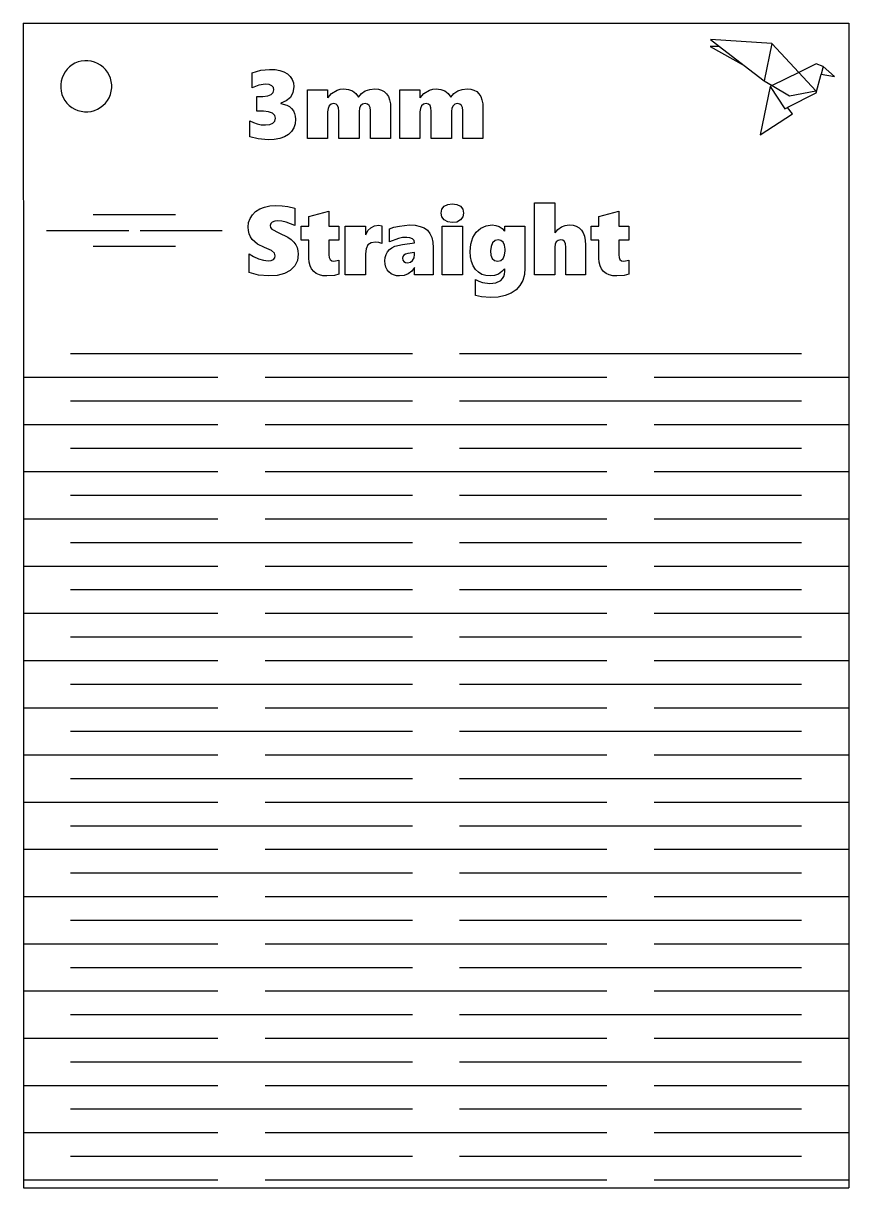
# Model space of a CAD drawing. Extents: x -223 to 223, y -314 to 314.
# Drawn here: x -223.1 to -118.2, y -154 to -6 of the extents above; entities that cross this region are included whole.
import ezdxf

# ---------------------------------------------------------------- set-up
doc = ezdxf.new("R2010")
doc.units = 0
doc.header["$MEASUREMENT"] = 0
doc.layers.get('0').update_dxf_attribs({"linetype": 'CONTINUOUS'})

msp = doc.modelspace()

# ---------------------------------------------------------------- linework, layer by layer
for p, q in [((-223.11, -5.99), (-118.16, -5.99)), ((-223.11, -5.99), (-223.08, -50.96)), ((-118.16, -5.99), (-118.16, -50.96)), ((-127.95, -8.57), (-135.73, -8.05)), ((-135.73, -8.05), (-134.6, -8.93)), ((-127.95, -8.57), (-128.92, -13.32)), ((-124.5, -12.24), (-127.95, -8.57)), ((-135.79, -8.93), (-131.45, -11.37)), ((-134.6, -8.93), (-135.79, -8.93)), ((-134.6, -8.93), (-131.45, -11.37)), ((-217.54, -11.83), (-217.8, -12.17)), ((-217.24, -11.53), (-217.54, -11.83)), ((-216.9, -11.28), (-217.24, -11.53)), ((-216.53, -11.07), (-216.9, -11.28)), ((-216.14, -10.9), (-216.53, -11.07)), ((-215.73, -10.8), (-216.14, -10.9)), ((-215.3, -10.74), (-215.73, -10.8)), ((-214.88, -10.74), (-215.3, -10.74)), ((-214.46, -10.8), (-214.88, -10.74)), ((-214.05, -10.91), (-214.46, -10.8)), ((-213.66, -11.08), (-214.05, -10.91)), ((-213.29, -11.29), (-213.66, -11.08)), ((-212.95, -11.55), (-213.29, -11.29)), ((-212.65, -11.85), (-212.95, -11.55)), ((-131.45, -11.37), (-128.92, -13.32)), ((-122.31, -11.16), (-124.5, -12.24)), ((-121.39, -11.46), (-122.31, -11.16)), ((-121.39, -11.46), (-121.68, -12.45)), ((-119.98, -12.76), (-121.39, -11.46)), ((-218.18, -12.93), (-218.29, -13.34)), ((-218.01, -12.54), (-218.18, -12.93)), ((-217.8, -12.17), (-218.01, -12.54)), ((-212.4, -12.19), (-212.65, -11.85)), ((-212.18, -12.56), (-212.4, -12.19)), ((-212.02, -12.96), (-212.18, -12.56)), ((-211.91, -13.37), (-212.02, -12.96)), ((-193.99, -12.28), (-192.91, -11.95)), ((-193.99, -14.2), (-193.99, -12.28)), ((-192.91, -11.95), (-191.78, -11.84)), ((-191.78, -11.84), (-191.1, -11.88)), ((-191.1, -11.88), (-190.5, -11.99)), ((-190.5, -11.99), (-189.97, -12.17)), ((-189.97, -12.17), (-189.53, -12.43)), ((-189.53, -12.43), (-189.17, -12.75)), ((-189.17, -12.75), (-188.91, -13.13)), ((-188.91, -13.13), (-188.76, -13.56)), ((-124.5, -12.24), (-127.89, -13.91)), ((-122.33, -14.55), (-124.5, -12.24)), ((-122.29, -14.82), (-121.68, -12.45)), ((-121.68, -12.45), (-119.98, -12.76)), ((-218.29, -13.34), (-218.35, -13.76)), ((-218.35, -13.76), (-218.35, -14.18)), ((-218.35, -14.18), (-218.3, -14.61)), ((-218.3, -14.61), (-218.19, -15.02)), ((-212.03, -15.04), (-211.92, -14.63)), ((-211.92, -14.63), (-211.86, -14.21)), ((-211.86, -13.79), (-211.91, -13.37)), ((-211.86, -14.21), (-211.86, -13.79)), ((-193.15, -13.84), (-193.99, -14.2)), ((-192.31, -13.72), (-193.15, -13.84)), ((-191.83, -13.77), (-192.31, -13.72)), ((-191.5, -13.92), (-191.83, -13.77)), ((-191.59, -15.05), (-191.33, -14.79)), ((-191.31, -14.15), (-191.5, -13.92)), ((-191.33, -14.79), (-191.24, -14.46)), ((-191.24, -14.46), (-191.31, -14.15)), ((-188.82, -14.8), (-189.15, -15.41)), ((-188.71, -14.05), (-188.82, -14.8)), ((-188.76, -13.56), (-188.71, -14.05)), ((-186.98, -20.64), (-186.98, -14.46)), ((-186.98, -14.46), (-184.41, -14.46)), ((-184.41, -14.46), (-184.41, -15.44)), ((-183.93, -14.91), (-183.21, -14.48)), ((-183.21, -14.48), (-182.8, -14.35)), ((-182.8, -14.35), (-182.35, -14.31)), ((-182.35, -14.31), (-181.74, -14.38)), ((-181.74, -14.38), (-181.24, -14.57)), ((-181.24, -14.57), (-180.83, -14.91)), ((-180.11, -14.93), (-179.62, -14.59)), ((-179.62, -14.59), (-179.05, -14.38)), ((-179.05, -14.38), (-178.41, -14.31)), ((-178.41, -14.31), (-177.95, -14.35)), ((-177.95, -14.35), (-177.55, -14.47)), ((-177.55, -14.47), (-177.21, -14.67)), ((-177.21, -14.67), (-176.92, -14.95)), ((-175.24, -20.64), (-175.24, -14.46)), ((-175.24, -14.46), (-172.67, -14.46)), ((-172.67, -14.46), (-172.67, -15.44)), ((-172.18, -14.91), (-171.46, -14.48)), ((-171.46, -14.48), (-171.05, -14.35)), ((-171.05, -14.35), (-170.6, -14.31)), ((-170.6, -14.31), (-170, -14.38)), ((-170, -14.38), (-169.49, -14.57)), ((-169.49, -14.57), (-169.08, -14.91)), ((-168.36, -14.93), (-167.87, -14.59)), ((-167.87, -14.59), (-167.3, -14.38)), ((-167.3, -14.38), (-166.67, -14.31)), ((-166.67, -14.31), (-166.21, -14.35)), ((-166.21, -14.35), (-165.81, -14.47)), ((-165.81, -14.47), (-165.46, -14.67)), ((-165.46, -14.67), (-165.18, -14.95)), ((-128.13, -14.03), (-129.4, -20.18)), ((-128.92, -13.32), (-127.89, -13.91)), ((-127.89, -13.91), (-128.13, -14.03)), ((-128.13, -14.03), (-126.26, -16.87)), ((-127.89, -13.91), (-125.68, -15.19)), ((-125.68, -15.19), (-122.33, -14.55)), ((-218.19, -15.02), (-218.03, -15.41)), ((-218.03, -15.41), (-217.82, -15.78)), ((-217.82, -15.78), (-217.56, -16.12)), ((-217.56, -16.12), (-217.26, -16.42)), ((-212.97, -16.44), (-212.67, -16.14)), ((-212.67, -16.14), (-212.41, -15.8)), ((-212.41, -15.8), (-212.2, -15.44)), ((-212.2, -15.44), (-212.03, -15.04)), ((-193.4, -17.17), (-193.4, -15.28)), ((-193.4, -15.28), (-192.66, -15.28)), ((-192.66, -15.28), (-192.03, -15.22)), ((-192.03, -15.22), (-191.59, -15.05)), ((-189.67, -15.86), (-190.38, -16.13)), ((-190.38, -16.13), (-190.38, -16.16)), ((-190.38, -16.16), (-189.59, -16.39)), ((-189.15, -15.41), (-189.67, -15.86)), ((-184.39, -15.44), (-183.93, -14.91)), ((-183.97, -16.26), (-184.21, -16.47)), ((-183.62, -16.2), (-183.97, -16.26)), ((-183.34, -16.25), (-183.62, -16.2)), ((-183.14, -16.43), (-183.34, -16.25)), ((-180.83, -14.91), (-180.49, -15.39)), ((-180.49, -15.39), (-180.11, -14.93)), ((-179.97, -16.26), (-180.21, -16.46)), ((-179.65, -16.2), (-179.97, -16.26)), ((-179.34, -16.25), (-179.65, -16.2)), ((-179.13, -16.42), (-179.34, -16.25)), ((-176.92, -14.95), (-176.69, -15.3)), ((-176.69, -15.3), (-176.53, -15.72)), ((-176.53, -15.72), (-176.43, -16.21)), ((-176.43, -16.21), (-176.4, -16.77)), ((-172.64, -15.44), (-172.18, -14.91)), ((-172.22, -16.26), (-172.47, -16.47)), ((-171.88, -16.2), (-172.22, -16.26)), ((-171.59, -16.25), (-171.88, -16.2)), ((-171.39, -16.43), (-171.59, -16.25)), ((-169.08, -14.91), (-168.74, -15.39)), ((-168.74, -15.39), (-168.36, -14.93)), ((-168.22, -16.26), (-168.46, -16.46)), ((-167.9, -16.2), (-168.22, -16.26)), ((-167.59, -16.25), (-167.9, -16.2)), ((-167.38, -16.42), (-167.59, -16.25)), ((-165.18, -14.95), (-164.95, -15.3)), ((-164.95, -15.3), (-164.79, -15.72)), ((-164.79, -15.72), (-164.69, -16.21)), ((-164.69, -16.21), (-164.66, -16.77)), ((-125.88, -16.65), (-122.29, -14.82)), ((-217.26, -16.42), (-216.92, -16.68)), ((-216.92, -16.68), (-216.56, -16.89)), ((-216.56, -16.89), (-216.16, -17.06)), ((-216.16, -17.06), (-215.75, -17.17)), ((-215.75, -17.17), (-215.33, -17.23)), ((-215.33, -17.23), (-214.91, -17.23)), ((-214.91, -17.23), (-214.49, -17.18)), ((-214.49, -17.18), (-214.07, -17.07)), ((-214.07, -17.07), (-213.68, -16.91)), ((-213.68, -16.91), (-213.31, -16.7)), ((-213.31, -16.7), (-212.97, -16.44)), ((-192.57, -17.17), (-193.4, -17.17)), ((-191.92, -17.23), (-192.57, -17.17)), ((-191.44, -17.41), (-191.92, -17.23)), ((-191.14, -17.69), (-191.44, -17.41)), ((-191.03, -18.06), (-191.14, -17.69)), ((-189.59, -16.39), (-189.27, -16.58)), ((-189.27, -16.58), (-188.99, -16.83)), ((-188.99, -16.83), (-188.77, -17.11)), ((-188.77, -17.11), (-188.61, -17.43)), ((-188.61, -17.43), (-188.52, -17.79)), ((-184.36, -16.8), (-184.41, -17.26)), ((-184.41, -17.26), (-184.41, -20.64)), ((-184.21, -16.47), (-184.36, -16.8)), ((-183.02, -16.73), (-183.14, -16.43)), ((-182.98, -17.14), (-183.02, -16.73)), ((-182.98, -20.64), (-182.98, -17.14)), ((-180.35, -16.78), (-180.4, -17.21)), ((-180.4, -17.21), (-180.4, -20.64)), ((-180.21, -16.46), (-180.35, -16.78)), ((-179.01, -16.69), (-179.13, -16.42)), ((-178.97, -17.08), (-179.01, -16.69)), ((-178.97, -20.64), (-178.97, -17.08)), ((-176.4, -16.77), (-176.4, -20.64)), ((-172.62, -16.8), (-172.67, -17.26)), ((-172.67, -17.26), (-172.67, -20.64)), ((-172.47, -16.47), (-172.62, -16.8)), ((-171.27, -16.73), (-171.39, -16.43)), ((-171.23, -17.14), (-171.27, -16.73)), ((-171.23, -20.64), (-171.23, -17.14)), ((-168.61, -16.78), (-168.66, -17.21)), ((-168.66, -17.21), (-168.66, -20.64)), ((-168.46, -16.46), (-168.61, -16.78)), ((-167.26, -16.69), (-167.38, -16.42)), ((-167.22, -17.08), (-167.26, -16.69)), ((-167.22, -20.64), (-167.22, -17.08)), ((-164.66, -16.77), (-164.66, -20.64)), ((-129.4, -20.18), (-125.31, -17.48)), ((-126.26, -16.87), (-125.96, -16.68)), ((-125.96, -16.68), (-125.88, -16.65)), ((-125.31, -17.48), (-125.96, -16.68)), ((-194.28, -20.41), (-194.28, -18.39)), ((-194.28, -18.39), (-193.85, -18.61)), ((-193.85, -18.61), (-193.36, -18.77)), ((-193.36, -18.77), (-192.84, -18.88)), ((-192.84, -18.88), (-192.31, -18.91)), ((-192.31, -18.91), (-191.76, -18.86)), ((-191.76, -18.86), (-191.36, -18.69)), ((-191.36, -18.69), (-191.12, -18.42)), ((-191.12, -18.42), (-191.03, -18.06)), ((-188.54, -18.76), (-188.71, -19.28)), ((-188.49, -18.17), (-188.54, -18.76)), ((-188.52, -17.79), (-188.49, -18.17)), ((-193.23, -20.69), (-194.28, -20.41)), ((-191.98, -20.79), (-193.23, -20.69)), ((-190.49, -20.62), (-191.19, -20.75)), ((-189.89, -20.41), (-190.49, -20.62)), ((-189.39, -20.11), (-189.89, -20.41)), ((-189, -19.73), (-189.39, -20.11)), ((-188.71, -19.28), (-189, -19.73)), ((-184.41, -20.64), (-186.98, -20.64)), ((-180.4, -20.64), (-182.98, -20.64)), ((-176.4, -20.64), (-178.97, -20.64)), ((-172.67, -20.64), (-175.24, -20.64)), ((-168.66, -20.64), (-171.23, -20.64)), ((-164.66, -20.64), (-167.22, -20.64)), ((-191.19, -20.75), (-191.98, -20.79)), ((-193.56, -29.9), (-193.04, -29.57)), ((-193.04, -29.57), (-192.44, -29.34)), ((-192.44, -29.34), (-191.76, -29.2)), ((-191.76, -29.2), (-191, -29.15)), ((-191, -29.15), (-190.17, -29.19)), ((-190.17, -29.19), (-189.47, -29.28)), ((-189.47, -29.28), (-188.6, -29.48)), ((-188.6, -29.48), (-188.6, -31.68)), ((-169.89, -29.62), (-169.6, -29.24)), ((-169.6, -29.24), (-169.14, -29)), ((-169.14, -29), (-168.56, -28.91)), ((-168.56, -28.91), (-167.97, -29)), ((-167.97, -29), (-167.51, -29.24)), ((-167.51, -29.24), (-167.22, -29.62)), ((-158.09, -37.95), (-158.09, -28.8)), ((-158.09, -28.8), (-155.52, -28.8)), ((-155.52, -28.8), (-155.52, -32.61)), ((-214.2, -30.3), (-203.77, -30.3)), ((-194.45, -31.31), (-194.27, -30.78)), ((-194.27, -30.78), (-193.97, -30.31)), ((-193.97, -30.31), (-193.56, -29.9)), ((-186.79, -30.56), (-184.26, -29.86)), ((-186.79, -31.77), (-186.79, -30.56)), ((-184.26, -29.86), (-184.26, -31.77)), ((-169.99, -30.1), (-169.89, -29.62)), ((-169.89, -30.58), (-169.99, -30.1)), ((-169.58, -30.97), (-169.89, -30.58)), ((-169.13, -31.23), (-169.58, -30.97)), ((-167.51, -30.98), (-167.97, -31.24)), ((-167.22, -30.59), (-167.51, -30.98)), ((-167.22, -29.62), (-167.12, -30.1)), ((-167.12, -30.1), (-167.22, -30.59)), ((-149.93, -30.56), (-147.4, -29.86)), ((-149.93, -31.77), (-149.93, -30.56)), ((-147.4, -29.86), (-147.4, -31.77)), ((-220.14, -32.3), (-209.7, -32.3)), ((-208.26, -32.3), (-197.83, -32.3)), ((-194.51, -31.91), (-194.45, -31.31)), ((-194.48, -32.34), (-194.51, -31.91)), ((-194.38, -32.74), (-194.48, -32.34)), ((-191.65, -31.44), (-191.72, -31.7)), ((-191.72, -31.7), (-191.66, -31.94)), ((-191.66, -31.94), (-191.5, -32.15)), ((-191.45, -31.25), (-191.65, -31.44)), ((-191.5, -32.15), (-190.61, -32.61)), ((-191.14, -31.13), (-191.45, -31.25)), ((-190.75, -31.09), (-191.14, -31.13)), ((-190.22, -31.12), (-190.75, -31.09)), ((-189.69, -31.24), (-190.22, -31.12)), ((-188.6, -31.68), (-189.69, -31.24)), ((-187.76, -33.55), (-187.76, -31.77)), ((-187.76, -31.77), (-186.79, -31.77)), ((-184.26, -31.77), (-182.97, -31.77)), ((-182.97, -31.77), (-182.97, -33.55)), ((-182.17, -37.95), (-182.17, -31.77)), ((-182.17, -31.77), (-179.6, -31.77)), ((-179.6, -31.77), (-179.6, -32.86)), ((-179.57, -32.86), (-179.29, -32.34)), ((-179.29, -32.34), (-178.9, -31.96)), ((-178.9, -31.96), (-178.43, -31.74)), ((-178.43, -31.74), (-177.89, -31.66)), ((-177.89, -31.66), (-177.52, -31.73)), ((-177.52, -31.73), (-177.52, -33.97)), ((-176.54, -32.11), (-175.98, -31.91)), ((-176.54, -33.78), (-176.54, -32.11)), ((-175.98, -31.91), (-175.29, -31.76)), ((-175.29, -31.76), (-173.99, -31.62)), ((-173.99, -31.62), (-173.26, -31.66)), ((-173.26, -31.66), (-172.64, -31.79)), ((-172.64, -31.79), (-172.12, -32)), ((-172.12, -32), (-171.71, -32.29)), ((-171.71, -32.29), (-171.4, -32.68)), ((-169.84, -37.95), (-169.84, -31.77)), ((-169.84, -31.77), (-167.27, -31.77)), ((-168.56, -31.32), (-169.13, -31.23)), ((-167.97, -31.24), (-168.56, -31.32)), ((-167.27, -31.77), (-167.27, -37.95)), ((-165.94, -33.21), (-165.51, -32.53)), ((-165.51, -32.53), (-164.93, -32.03)), ((-164.93, -32.03), (-164.25, -31.72)), ((-164.25, -31.72), (-163.51, -31.62)), ((-163.51, -31.62), (-163.01, -31.67)), ((-163.01, -31.67), (-162.58, -31.82)), ((-162.58, -31.82), (-162.21, -32.06)), ((-162.21, -32.06), (-161.92, -32.41)), ((-161.89, -32.41), (-161.89, -31.77)), ((-161.89, -31.77), (-159.33, -31.77)), ((-159.33, -31.77), (-159.33, -37.09)), ((-155.5, -32.61), (-155.13, -32.19)), ((-155.13, -32.19), (-154.69, -31.87)), ((-154.69, -31.87), (-154.2, -31.68)), ((-154.2, -31.68), (-153.68, -31.62)), ((-153.68, -31.62), (-153.2, -31.66)), ((-153.2, -31.66), (-152.79, -31.78)), ((-152.79, -31.78), (-152.44, -31.98)), ((-152.44, -31.98), (-152.15, -32.26)), ((-152.15, -32.26), (-151.92, -32.62)), ((-150.91, -33.55), (-150.91, -31.77)), ((-150.91, -31.77), (-149.93, -31.77)), ((-147.4, -31.77), (-146.11, -31.77)), ((-146.11, -31.77), (-146.11, -33.55)), ((-194.22, -33.11), (-194.38, -32.74)), ((-193.99, -33.45), (-194.22, -33.11)), ((-193.34, -34.04), (-193.99, -33.45)), ((-190.61, -32.61), (-189.46, -33.18)), ((-189.46, -33.18), (-189.03, -33.48)), ((-189.03, -33.48), (-188.7, -33.8)), ((-188.7, -33.8), (-188.46, -34.13)), ((-186.79, -33.55), (-187.76, -33.55)), ((-186.79, -35.82), (-186.79, -33.55)), ((-182.97, -33.55), (-184.26, -33.55)), ((-184.26, -33.55), (-184.26, -35.4)), ((-178.88, -33.89), (-179.28, -34.16)), ((-178.32, -33.8), (-178.88, -33.89)), ((-177.91, -33.85), (-178.32, -33.8)), ((-177.52, -33.97), (-177.91, -33.85)), ((-175.42, -33.34), (-176.54, -33.78)), ((-174.88, -33.23), (-175.42, -33.34)), ((-174.35, -33.19), (-174.88, -33.23)), ((-174.88, -34.08), (-173.35, -33.88)), ((-173.94, -33.24), (-174.35, -33.19)), ((-173.62, -33.39), (-173.94, -33.24)), ((-173.42, -33.61), (-173.62, -33.39)), ((-173.35, -33.88), (-173.42, -33.61)), ((-171.4, -32.68), (-171.18, -33.19)), ((-171.18, -33.19), (-171.04, -33.81)), ((-171.04, -33.81), (-171, -34.54)), ((-166.21, -34.04), (-165.94, -33.21)), ((-163.44, -33.89), (-163.63, -34.34)), ((-163.13, -33.6), (-163.44, -33.89)), ((-162.74, -33.5), (-163.13, -33.6)), ((-162.38, -33.58), (-162.74, -33.5)), ((-162.09, -33.82), (-162.38, -33.58)), ((-161.91, -34.2), (-162.09, -33.82)), ((-155.34, -33.76), (-155.48, -34.06)), ((-155.12, -33.57), (-155.34, -33.76)), ((-154.82, -33.5), (-155.12, -33.57)), ((-154.51, -33.56), (-154.82, -33.5)), ((-154.29, -33.73), (-154.51, -33.56)), ((-154.15, -34.02), (-154.29, -33.73)), ((-154.11, -34.42), (-154.15, -34.02)), ((-151.92, -32.62), (-151.76, -33.06)), ((-151.76, -33.06), (-151.66, -33.57)), ((-151.66, -33.57), (-151.62, -34.15)), ((-149.93, -33.55), (-150.91, -33.55)), ((-149.93, -35.82), (-149.93, -33.55)), ((-146.11, -33.55), (-147.4, -33.55)), ((-147.4, -33.55), (-147.4, -35.4)), ((-214.2, -34.3), (-203.77, -34.3)), ((-194.39, -37.64), (-194.39, -35.27)), ((-194.39, -35.27), (-193.82, -35.63)), ((-192.42, -34.5), (-193.34, -34.04)), ((-191.54, -34.88), (-192.42, -34.5)), ((-191.18, -35.18), (-191.54, -34.88)), ((-191.06, -35.55), (-191.18, -35.18)), ((-188.46, -34.13), (-188.28, -34.5)), ((-188.28, -34.5), (-188.18, -34.9)), ((-188.14, -35.33), (-188.26, -36.14)), ((-188.18, -34.9), (-188.14, -35.33)), ((-184.26, -35.4), (-184.22, -35.76)), ((-179.52, -34.63), (-179.6, -35.27)), ((-179.6, -35.27), (-179.6, -37.95)), ((-179.28, -34.16), (-179.52, -34.63)), ((-177.09, -35.76), (-176.98, -35.38)), ((-176.98, -35.38), (-176.81, -35.04)), ((-176.81, -35.04), (-176.56, -34.75)), ((-176.56, -34.75), (-176.25, -34.51)), ((-176.25, -34.51), (-175.86, -34.32)), ((-175.86, -34.32), (-174.88, -34.08)), ((-174.71, -35.45), (-174.83, -35.62)), ((-174.5, -35.32), (-174.71, -35.45)), ((-174.22, -35.24), (-174.5, -35.32)), ((-173.35, -35.12), (-174.22, -35.24)), ((-173.41, -35.78), (-173.35, -35.35)), ((-173.35, -35.35), (-173.35, -35.12)), ((-171, -34.54), (-171, -37.95)), ((-166.3, -34.98), (-166.21, -34.04)), ((-166.26, -35.67), (-166.3, -34.98)), ((-163.63, -34.34), (-163.7, -34.92)), ((-163.7, -34.92), (-163.64, -35.46)), ((-163.64, -35.46), (-163.48, -35.87)), ((-162.1, -35.86), (-161.91, -35.44)), ((-161.85, -34.68), (-161.91, -34.2)), ((-161.91, -35.44), (-161.85, -34.9)), ((-161.85, -34.9), (-161.85, -34.68)), ((-155.48, -34.06), (-155.52, -34.44)), ((-155.52, -34.44), (-155.52, -37.95)), ((-154.11, -37.95), (-154.11, -34.42)), ((-151.62, -34.15), (-151.62, -37.95)), ((-147.4, -35.4), (-147.36, -35.76)), ((-193.82, -35.63), (-193.19, -35.91)), ((-193.19, -35.91), (-192.55, -36.1)), ((-192.55, -36.1), (-191.96, -36.16)), ((-191.96, -36.16), (-191.58, -36.12)), ((-191.58, -36.12), (-191.3, -36)), ((-191.3, -36), (-191.12, -35.81)), ((-191.12, -35.81), (-191.06, -35.55)), ((-188.6, -36.83), (-189.16, -37.39)), ((-188.26, -36.14), (-188.6, -36.83)), ((-186.75, -36.34), (-186.79, -35.82)), ((-186.64, -36.79), (-186.75, -36.34)), ((-186.45, -37.18), (-186.64, -36.79)), ((-184.22, -35.76), (-184.09, -36.01)), ((-184.09, -36.01), (-183.89, -36.17)), ((-183.89, -36.17), (-183.61, -36.22)), ((-183.61, -36.22), (-182.97, -36.08)), ((-182.97, -36.08), (-182.97, -37.87)), ((-177.12, -36.19), (-177.09, -35.76)), ((-177.09, -36.61), (-177.12, -36.19)), ((-177, -36.97), (-177.09, -36.61)), ((-176.84, -37.3), (-177, -36.97)), ((-174.83, -35.62), (-174.87, -35.85)), ((-174.87, -35.85), (-174.83, -36.08)), ((-174.83, -36.08), (-174.71, -36.27)), ((-174.71, -36.27), (-174.52, -36.39)), ((-174.52, -36.39), (-174.25, -36.43)), ((-174.25, -36.43), (-173.89, -36.35)), ((-173.89, -36.35), (-173.6, -36.13)), ((-173.6, -36.13), (-173.41, -35.78)), ((-166.13, -36.28), (-166.26, -35.67)), ((-165.91, -36.82), (-166.13, -36.28)), ((-165.61, -37.27), (-165.91, -36.82)), ((-163.48, -35.87), (-163.2, -36.13)), ((-163.2, -36.13), (-162.79, -36.22)), ((-162.79, -36.22), (-162.4, -36.13)), ((-162.4, -36.13), (-162.1, -35.86)), ((-149.9, -36.34), (-149.93, -35.82)), ((-149.78, -36.79), (-149.9, -36.34)), ((-149.59, -37.18), (-149.78, -36.79)), ((-147.36, -35.76), (-147.24, -36.01)), ((-147.24, -36.01), (-147.04, -36.17)), ((-147.04, -36.17), (-146.75, -36.22)), ((-146.75, -36.22), (-146.11, -36.08)), ((-146.11, -36.08), (-146.11, -37.87)), ((-193.2, -37.99), (-194.39, -37.64)), ((-191.9, -38.1), (-193.2, -37.99)), ((-190.82, -38.02), (-191.9, -38.1)), ((-189.9, -37.79), (-190.82, -38.02)), ((-189.16, -37.39), (-189.9, -37.79)), ((-186.18, -37.51), (-186.45, -37.18)), ((-185.85, -37.77), (-186.18, -37.51)), ((-185.46, -37.95), (-185.85, -37.77)), ((-185.01, -38.06), (-185.46, -37.95)), ((-184.5, -38.1), (-185.01, -38.06)), ((-183.54, -38.03), (-184.5, -38.1)), ((-182.97, -37.87), (-183.54, -38.03)), ((-179.6, -37.95), (-182.17, -37.95)), ((-176.63, -37.58), (-176.84, -37.3)), ((-176.35, -37.81), (-176.63, -37.58)), ((-176.04, -37.97), (-176.35, -37.81)), ((-175.67, -38.07), (-176.04, -37.97)), ((-175.26, -38.1), (-175.67, -38.07)), ((-174.66, -38.03), (-175.26, -38.1)), ((-174.15, -37.83), (-174.66, -38.03)), ((-173.72, -37.49), (-174.15, -37.83)), ((-173.37, -37.01), (-173.72, -37.49)), ((-173.35, -37.95), (-173.35, -37.01)), ((-171, -37.95), (-173.35, -37.95)), ((-167.27, -37.95), (-169.84, -37.95)), ((-165.23, -37.63), (-165.61, -37.27)), ((-164.79, -37.89), (-165.23, -37.63)), ((-164.29, -38.05), (-164.79, -37.89)), ((-163.72, -38.1), (-164.29, -38.05)), ((-163.18, -38.04), (-163.72, -38.1)), ((-162.68, -37.85), (-163.18, -38.04)), ((-162.25, -37.55), (-162.68, -37.85)), ((-162.41, -38.66), (-162.18, -38.43)), ((-161.92, -37.17), (-162.25, -37.55)), ((-162.18, -38.43), (-162.02, -38.17)), ((-162.02, -38.17), (-161.92, -37.88)), ((-161.92, -37.88), (-161.89, -37.55)), ((-161.89, -37.55), (-161.89, -37.17)), ((-159.4, -37.93), (-159.61, -38.67)), ((-159.33, -37.09), (-159.4, -37.93)), ((-155.52, -37.95), (-158.09, -37.95)), ((-151.62, -37.95), (-154.11, -37.95)), ((-149.33, -37.51), (-149.59, -37.18)), ((-148.99, -37.77), (-149.33, -37.51)), ((-148.6, -37.95), (-148.99, -37.77)), ((-148.15, -38.06), (-148.6, -37.95)), ((-147.65, -38.1), (-148.15, -38.06)), ((-146.69, -38.03), (-147.65, -38.1)), ((-146.11, -37.87), (-146.69, -38.03)), ((-165.62, -40.56), (-165.62, -38.54)), ((-165.62, -38.54), (-165.2, -38.76)), ((-165.2, -38.76), (-164.72, -38.93)), ((-164.72, -38.93), (-163.79, -39.07)), ((-163.79, -39.07), (-163.02, -38.97)), ((-163.02, -38.97), (-162.41, -38.66)), ((-160.45, -39.86), (-161.08, -40.29)), ((-159.96, -39.31), (-160.45, -39.86)), ((-159.61, -38.67), (-159.96, -39.31)), ((-164.84, -40.76), (-165.62, -40.56)), ((-163.72, -40.85), (-164.84, -40.76)), ((-162.71, -40.79), (-163.72, -40.85)), ((-161.83, -40.6), (-162.71, -40.79)), ((-161.08, -40.29), (-161.83, -40.6)), ((-217.11, -47.96), (-173.63, -47.96)), ((-167.63, -47.96), (-124.16, -47.96)), ((-223.08, -50.96), (-198.37, -50.96)), ((-223.08, -50.96), (-223.08, -56.96)), ((-192.37, -50.96), (-148.9, -50.96)), ((-142.9, -50.96), (-118.16, -50.96)), ((-118.16, -50.96), (-118.16, -56.96)), ((-217.11, -53.96), (-173.63, -53.96)), ((-167.63, -53.96), (-124.16, -53.96)), ((-223.08, -56.96), (-198.37, -56.96)), ((-223.08, -56.96), (-223.08, -62.96)), ((-192.37, -56.96), (-148.9, -56.96)), ((-142.9, -56.96), (-118.16, -56.96)), ((-118.16, -56.96), (-118.16, -62.96)), ((-217.11, -59.96), (-173.63, -59.96)), ((-167.63, -59.96), (-124.16, -59.96)), ((-223.08, -62.96), (-198.37, -62.96)), ((-223.08, -62.96), (-223.08, -68.96)), ((-192.37, -62.96), (-148.9, -62.96)), ((-142.9, -62.96), (-118.16, -62.96)), ((-118.16, -62.96), (-118.16, -68.96)), ((-217.11, -65.96), (-173.63, -65.96)), ((-167.63, -65.96), (-124.16, -65.96)), ((-223.08, -68.96), (-198.37, -68.96)), ((-223.08, -68.96), (-223.08, -74.96)), ((-192.37, -68.96), (-148.9, -68.96)), ((-142.9, -68.96), (-118.16, -68.96)), ((-118.16, -68.96), (-118.16, -74.96)), ((-217.11, -71.96), (-173.63, -71.96)), ((-167.63, -71.96), (-124.16, -71.96)), ((-223.08, -74.96), (-198.37, -74.96)), ((-223.08, -74.96), (-223.08, -80.96)), ((-192.37, -74.96), (-148.9, -74.96)), ((-142.9, -74.96), (-118.16, -74.96)), ((-118.16, -74.96), (-118.16, -80.96)), ((-217.11, -77.96), (-173.63, -77.96)), ((-167.63, -77.96), (-124.16, -77.96)), ((-223.08, -80.96), (-198.37, -80.96)), ((-223.08, -80.96), (-223.08, -86.96)), ((-192.37, -80.96), (-148.9, -80.96)), ((-142.9, -80.96), (-118.16, -80.96)), ((-118.16, -80.96), (-118.16, -86.96)), ((-217.11, -83.96), (-173.63, -83.96)), ((-167.63, -83.96), (-124.16, -83.96)), ((-223.08, -86.96), (-198.37, -86.96)), ((-223.08, -86.96), (-223.08, -92.96)), ((-192.37, -86.96), (-148.9, -86.96)), ((-142.9, -86.96), (-118.16, -86.96)), ((-118.16, -86.96), (-118.16, -92.96)), ((-217.11, -89.96), (-173.63, -89.96)), ((-167.63, -89.96), (-124.16, -89.96)), ((-223.08, -92.96), (-198.37, -92.96)), ((-223.08, -92.96), (-223.08, -98.96)), ((-192.37, -92.96), (-148.9, -92.96)), ((-142.9, -92.96), (-118.16, -92.96)), ((-118.16, -92.96), (-118.16, -98.96)), ((-217.11, -95.96), (-173.63, -95.96)), ((-167.63, -95.96), (-124.16, -95.96)), ((-223.08, -98.96), (-198.37, -98.96)), ((-223.08, -98.96), (-223.08, -104.96)), ((-192.37, -98.96), (-148.9, -98.96)), ((-142.9, -98.96), (-118.16, -98.96)), ((-118.16, -98.96), (-118.16, -104.96)), ((-217.11, -101.96), (-173.63, -101.96)), ((-167.63, -101.96), (-124.16, -101.96)), ((-223.08, -104.96), (-198.37, -104.96)), ((-223.08, -104.96), (-223.08, -110.96)), ((-192.37, -104.96), (-148.9, -104.96)), ((-142.9, -104.96), (-118.16, -104.96)), ((-118.16, -104.96), (-118.16, -110.96)), ((-217.11, -107.96), (-173.63, -107.96)), ((-167.63, -107.96), (-124.16, -107.96)), ((-223.08, -110.96), (-198.37, -110.96)), ((-223.08, -110.96), (-223.08, -116.96)), ((-192.37, -110.96), (-148.9, -110.96)), ((-142.9, -110.96), (-118.16, -110.96)), ((-118.16, -110.96), (-118.16, -116.96)), ((-217.11, -113.96), (-173.63, -113.96)), ((-167.63, -113.96), (-124.16, -113.96)), ((-223.08, -116.96), (-198.37, -116.96)), ((-223.08, -116.96), (-223.08, -122.96)), ((-192.37, -116.96), (-148.9, -116.96)), ((-142.9, -116.96), (-118.16, -116.96)), ((-118.16, -116.96), (-118.16, -122.96)), ((-217.11, -119.96), (-173.63, -119.96)), ((-167.63, -119.96), (-124.16, -119.96)), ((-223.08, -122.96), (-198.37, -122.96)), ((-223.08, -122.96), (-223.08, -128.96)), ((-192.37, -122.96), (-148.9, -122.96)), ((-142.9, -122.96), (-118.16, -122.96)), ((-118.16, -122.96), (-118.16, -128.96)), ((-217.11, -125.96), (-173.63, -125.96)), ((-167.63, -125.96), (-124.16, -125.96)), ((-223.08, -128.96), (-198.37, -128.96)), ((-223.08, -128.96), (-223.08, -134.96)), ((-192.37, -128.96), (-148.9, -128.96)), ((-142.9, -128.96), (-118.16, -128.96)), ((-118.16, -128.96), (-118.16, -134.96)), ((-217.11, -131.96), (-173.63, -131.96)), ((-167.63, -131.96), (-124.16, -131.96)), ((-223.08, -134.96), (-198.37, -134.96)), ((-223.08, -134.96), (-223.08, -140.96)), ((-192.37, -134.96), (-148.9, -134.96)), ((-142.9, -134.96), (-118.16, -134.96)), ((-118.16, -134.96), (-118.16, -140.96)), ((-217.11, -137.96), (-173.63, -137.96)), ((-167.63, -137.96), (-124.16, -137.96)), ((-223.08, -140.96), (-198.37, -140.96)), ((-223.08, -140.96), (-223.08, -146.96)), ((-192.37, -140.96), (-148.9, -140.96)), ((-142.9, -140.96), (-118.16, -140.96)), ((-118.16, -140.96), (-118.16, -146.96)), ((-217.11, -143.96), (-173.63, -143.96)), ((-167.63, -143.96), (-124.16, -143.96)), ((-223.08, -146.96), (-198.37, -146.96)), ((-223.08, -146.96), (-223.08, -152.96)), ((-192.37, -146.96), (-148.9, -146.96)), ((-142.9, -146.96), (-118.16, -146.96)), ((-118.16, -146.96), (-118.16, -152.96)), ((-217.11, -149.96), (-173.63, -149.96)), ((-167.63, -149.96), (-124.16, -149.96)), ((-223.08, -152.96), (-198.37, -152.96)), ((-223.08, -152.96), (-223.08, -153.96)), ((-192.37, -152.96), (-148.9, -152.96)), ((-142.9, -152.96), (-118.16, -152.96)), ((-118.16, -152.96), (-118.16, -153.96)), ((-223.08, -153.96), (-198.37, -153.96)), ((-198.37, -153.96), (-192.37, -153.96)), ((-192.37, -153.96), (-148.9, -153.96)), ((-148.9, -153.96), (-142.9, -153.96)), ((-142.9, -153.96), (-118.16, -153.96))]:
    msp.add_line(p, q)

doc.saveas('drawing.dxf')
